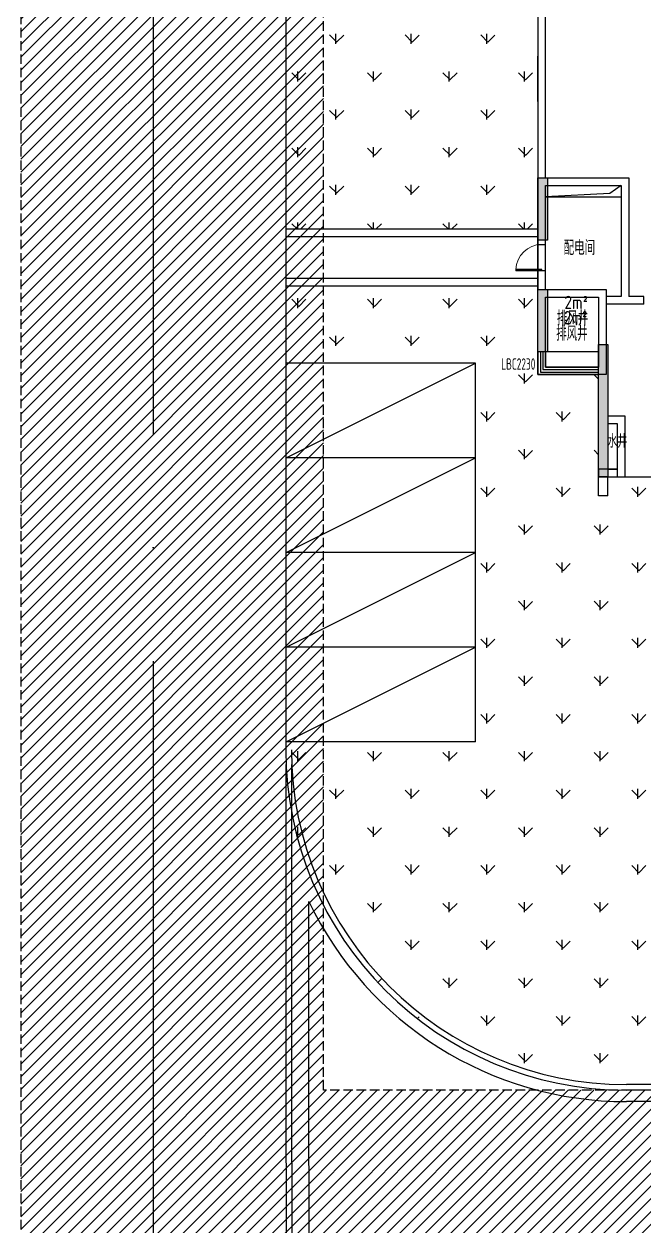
# Model space of a CAD drawing. Header units: millimetres. Extents: x 36720183 to 38160956, y 58934012 to 60388477.
# Drawn here: x 37601672 to 37618049, y 59344569 to 59376333 of the extents above; entities that cross this region are included whole.
import ezdxf

# ---------------------------------------------------------------- set-up
doc = ezdxf.new("R2010")
doc.units = ezdxf.units.MM
doc.header["$LTSCALE"] = 1000
doc.header["$MEASUREMENT"] = 0
doc.linetypes.add('ACAD_ISO04W100', pattern=[30, 24, -3, 0, -3])
doc.linetypes.add('DASH', pattern=[0.35, 0.25, -0.1])
for name, color, linetype in [('@ 绿化', 8, 'Continuous'), ('@YL', 2, 'Continuous'), ('@扑救面填充', 8, 'Continuous'), ('C_Wall', 6, 'Continuous'), ('CURTWALL', 4, 'Continuous'), ('DL_道路中线_支路网_', 4, 'ACAD_ISO04W100'), ('DL_道路红线_支路网_', 1, 'Continuous'), ('j-建筑提资说明', 5, 'Continuous'), ('PUB_TEXT', 7, 'Continuous'), ('TEXT', 1, 'Continuous'), ('WALL', 4, 'Continuous'), ('WINDOW', 2, 'Continuous'), ('WINDOW_TEXT', 3, 'Continuous'), ('扑救面', 2, 'Continuous'), ('裙楼挑廊', 7, 'Continuous'), ('车位', 40, 'Continuous'), ('首层轮廓', 6, 'Continuous')]:
    doc.layers.add(name, color=color, linetype=linetype)
doc.styles.get("Standard").update_dxf_attribs({"font": 'gbenor.shx', "bigfont": 'gbcbig.shx'})
pattern_1 = [(90, (0, 0), (-997.795475, 997.795475), [264.58066, -1731.01015]), (45, (0, 0), (-997.796155, 997.796155), [264.58066, -1146.51615]), (135, (0, 0), (-997.796155, -997.796155), [264.58066, -1146.51615])]

# ---------------------------------------------------------------- blocks, each defined once
blk = doc.blocks.new('车位')
at = {"layer": '车位'}
for p, q in [((2126015, 462726), (2126015, 465226)), ((2131015, 465226), (2126015, 465226)), ((2131015, 462726), (2131015, 465226)), ((2131015, 462726), (2126015, 462726))]:
    blk.add_line(p, q, dxfattribs=at)
blk.add_lwpolyline([(2126015, 462726), (2131015, 465226)], dxfattribs=at)
blk = doc.blocks.new('gj1-0107')
at = {"layer": 'WALL', "color": 2}
for points in [[(42977967, 57656649), (42979767, 57656649), (42979767, 57654399), (42977967, 57654399)], [(42978167, 57656449), (42979567, 57656449), (42979567, 57654599), (42978167, 57654599)], [(42978167, 57656449), (42979567, 57656449), (42979567, 57654599), (42978167, 57654599)]]:
    blk.add_lwpolyline(points, close=True, dxfattribs=at)
at = {"layer": 'j-建筑提资说明', "color": 2, "insert": (42978665, 57656483), "char_height": 350, "width": 661.79, "attachment_point": 1}
blk.add_mtext('2m²', dxfattribs=at)
at = {"layer": 'PUB_TEXT', "color": 2}
blk.add_text('排风井', height=385.8, dxfattribs=at).set_placement((42978463, 57655697))
blk = doc.blocks.new('$DorLib2D$00000001')
for p, q in [((0.45, 0.975), (0.5, 0.975)), ((0.45, 0), (0.45, 0.975)), ((0.5, 0), (0.5, 0.975)), ((0.5, 0), (0.45, 0))]:
    blk.add_line(p, q)
at = {"lineweight": 13}
blk.add_arc((0.475, 0), 0.975, 91.4693, 180, dxfattribs=at)
blk = doc.blocks.new('D7D8scpm')
at = {"layer": 'C_Wall'}
h = blk.add_hatch(color=6, dxfattribs=at)
h.dxf.hatch_style = 1
h.paths.add_polyline_path([(412271.5, -170494.8), (412271.5, -170294.8), (412021.5, -170294.8), (412021.5, -171944.8), (412271.5, -171944.8)])
h.paths.add_polyline_path([(412021.5, -174894.8), (412271.5, -174894.8), (412271.5, -174694.8), (412271.5, -173244.8), (412021.5, -173244.8)])
h.paths.add_polyline_path([(413621.5, -178194.8), (413871.5, -178194.8), (413871.5, -174694.8), (413621.5, -174694.8)])
h.paths.add_polyline_path([(416821.5, -178194.8), (416821.5, -177294.8), (416571.5, -177294.8), (416571.5, -177944.8), (415821.5, -177944.8), (415821.5, -178194.8)])
h.paths.add_polyline_path([(416371.5, -181994.8), (416371.5, -181794.8), (416121.5, -181794.8), (416121.5, -183994.8), (416371.5, -183994.8)])
h.paths.add_polyline_path([(417321.5, -187794.8), (417571.5, -187794.8), (417571.5, -184594.8), (417321.5, -184594.8)])
h.paths.add_polyline_path([(421172, -188494.8), (421172, -188244.8), (419471.6, -188244.8), (419471.6, -188494.8), (419621.6, -188494.8), (419621.6, -188494.8)])
h.paths.add_polyline_path([(428971.6, -188494.8), (428971.6, -188244.8), (427271.1, -188244.8), (427271.1, -188494.8), (427421.1, -188494.8), (427421.1, -188494.8)])
h.paths.add_polyline_path([(430871.6, -187794.8), (431121.6, -187794.8), (431121.6, -187694.8), (431121.6, -184594.8), (430871.6, -184594.8)])
h.paths.add_polyline_path([(432071.5, -183994.8), (432321.5, -183994.8), (432321.5, -181794.8), (432071.5, -181794.8), (432071.5, -181994.8)])
h.paths.add_polyline_path([(433521.5, -179394.8), (433521.5, -179144.8), (433321.5, -179144.8), (431871.5, -179144.8), (431871.5, -179394.8)])
h.paths.add_polyline_path([(428821.5, -179144.8), (428821.5, -179394.8), (430471.5, -179394.8), (430471.5, -179144.8), (430271.5, -179144.8)])
h.paths.add_polyline_path([(429421.5, -181094.8), (429421.5, -180844.8), (427621.5, -180844.8), (427621.5, -181094.8)])
h.paths.add_polyline_path([(420571.5, -179144.8), (420571.5, -179394.8), (422221.5, -179394.8), (422221.5, -179144.8), (422021.5, -179144.8)])
h.paths.add_polyline_path([(418221.5, -179144.8), (418221.5, -179394.8), (419871.5, -179394.8), (419871.5, -179144.8), (419671.5, -179144.8)])
h.paths.add_polyline_path([(419021.5, -180844.8), (419021.5, -181094.8), (420821.5, -181094.8), (420821.5, -180844.8)])
h.paths.add_polyline_path([(422221.5, -176444.8), (421971.5, -176444.8), (421971.5, -177794.8), (422474, -177794.8), (422474, -177544.8), (422221.5, -177544.8)])
h.paths.add_polyline_path([(422221.5, -171194.8), (424221.5, -171194.8), (424221.5, -171944.8), (424421.5, -171944.8), (424421.8, -170994.8), (422221.5, -170994.8), (422221.5, -170294.8), (421971.5, -170294.8), (421971.5, -173994.8), (422221.5, -173994.8)])
h.paths.add_polyline_path([(418921.5, -170544.8), (418921.5, -170294.8), (417321.5, -170294.8), (417121.5, -170294.8), (417121.5, -170544.8)])
h.paths.add_polyline_path([(426421.8, -171194.8), (426871.8, -171194.8), (426871.8, -170994.8), (426221.8, -170994.8), (426221.8, -172644.8), (426421.8, -172644.8)])
h.paths.add_polyline_path([(432221.5, -169894.8), (432221.5, -170144.8), (433521.5, -170144.8), (433521.5, -169444.8), (433271.5, -169444.8), (433271.5, -169894.8)])
h.paths.add_polyline_path([(436771.5, -168444.8), (436521.5, -168444.8), (436521.5, -170144.8), (436771.5, -170144.8)])
h.paths.add_polyline_path([(440271.5, -170094.8), (440521.5, -170094.8), (440521.5, -168444.8), (440271.5, -168444.8), (440271.5, -168644.8)])
h.paths.add_polyline_path([(440271.5, -174344.8), (440271.5, -174544.8), (440521.5, -174544.8), (440521.5, -172744.8), (440271.5, -172744.8)])
h.paths.add_polyline_path([(438671.5, -177194.8), (438671.5, -177394.8), (438921.5, -177394.8), (438921.5, -174344.8), (438671.5, -174344.8)])
h.paths.add_polyline_path([(433521.5, -177444.8), (433701.9, -177444.8), (433701.9, -177194.8), (433521.5, -177194.8), (433521.5, -176594.8), (433271.5, -176594.8), (433271.5, -177794.8), (433521.5, -177794.8)])
h.paths.add_polyline_path([(428821.5, -177544.8), (428566.9, -177544.8), (428566.9, -177794.8), (429071.5, -177794.8), (429071.5, -176244.8), (428821.5, -176244.8)])
h.paths.add_polyline_path([(428821.5, -170494.8), (429071.5, -170494.8), (429071.5, -170144.8), (429521.5, -170144.8), (429521.5, -169894.8), (428821.5, -169894.8)])
h.paths.add_polyline_path([(429071.5, -170994.8), (428371.5, -170994.8), (428371.5, -171194.8), (428821.5, -171194.8), (428821.5, -172444.8), (429071.5, -172444.8)])
at = {"layer": 'C_Wall', "color": 6}
for points in [[(412271.5, -170294.8), (412271.5, -170494.8), (412271.5, -170494.8), (412271.5, -171944.8), (412021.5, -171944.8), (412021.5, -170294.8)], [(412271.5, -174894.8), (412021.5, -174894.8), (412021.5, -173244.8), (412271.5, -173244.8), (412271.5, -174694.8), (412271.5, -174694.8)], [(413621.5, -174694.8), (413871.5, -174694.8), (413871.5, -178194.8), (413621.5, -178194.8)]]:
    blk.add_lwpolyline(points, close=True, dxfattribs=at)
at = {"layer": 'CURTWALL', "color": 6}
for p, q in [((412021.6, -161420), (412021.6, -170294.8)), ((412221.6, -170294.8), (412221.6, -161620)), ((414121.5, -177994.8), (413621.5, -177994.8)), ((413621.5, -177994.8), (413621.5, -178194.8)), ((414121.5, -178194.8), (414121.5, -177994.8)), ((413621.5, -178194.8), (414121.5, -178194.8))]:
    blk.add_line(p, q, dxfattribs=at)
at = {"layer": 'TEXT', "color": 6}
blk.add_line((412221.5, -174894.8), (412021.5, -174894.8), dxfattribs=at)
at = {"layer": 'WALL', "color": 6}
for p, q in [((412021.6, -170294.8), (412121.6, -170294.8)), ((412021.6, -170294.8), (412021.6, -170494.8)), ((412021.6, -170294.8), (412121.6, -170294.8)), ((412021.6, -170294.8), (412021.6, -170494.8)), ((412021.6, -170494.8), (412021.6, -172053.3)), ((412021.6, -170494.8), (412021.6, -170494.8)), ((412121.6, -170294.8), (414421.6, -170294.7)), ((412221.6, -170494.8), (414221.6, -170494.7)), ((412221.6, -172053.3), (412221.6, -170494.8)), ((414221.6, -170494.7), (414221.6, -173432.9)), ((414421.6, -170294.7), (414421.6, -173432.9)), ((412221.6, -170794.7), (414221.6, -170794.7)), ((412021.6, -172053.3), (412221.6, -172053.3)), ((412221.6, -172753.3), (412021.6, -172753.3)), ((412021.6, -172753.3), (412021.6, -173244.8)), ((412221.6, -173244.8), (412221.6, -172753.3)), ((414221.6, -173432.9), (413820.4, -173432.9)), ((414321.6, -173632.9), (413820.4, -173632.9)), ((414821.5, -173632.9), (414321.6, -173632.9)), ((414821.5, -173432.9), (414421.6, -173432.9)), ((414821.5, -173632.9), (414821.5, -173432.9)), ((413621.5, -178694.8), (413621.9, -178194.8)), ((413871.5, -178694.8), (413871.5, -178194.8)), ((413871.5, -178694.8), (413621.5, -178694.8))]:
    blk.add_line(p, q, dxfattribs=at)
for points in [[(414221.6, -170494.7), (413916.2, -170706.4), (412221.4, -170794.7)], [(412021.5, -174894.8), (412021.5, -173244.8), (413821.5, -173244.8), (413821.5, -175494.7), (413621.5, -175494.7)], [(413871.5, -178194.8), (414321.5, -178194.8), (414321.5, -176594.8), (413871.5, -176594.8)], [(413871.5, -177994.8), (414121.5, -177994.8), (414121.5, -176794.8), (413871.5, -176794.8)]]:
    blk.add_lwpolyline(points, dxfattribs=at)
blk.add_lwpolyline([(412221.5, -173444.8), (413621.5, -173444.8), (413621.5, -175294.7), (412221.5, -175294.7)], close=True, dxfattribs=at)
blk.add_lwpolyline([(412221.5, -173444.8), (413621.5, -173444.8), (413621.5, -175294.7), (412221.5, -175294.7)], close=True, dxfattribs=at)
at = {"layer": 'WINDOW', "color": 6}
for points in [[(412021.5, -174894.8), (412021.5, -175494.7), (413621.5, -175494.6)], [(412088.1, -174894.8), (412088.1, -175428.1), (413621.5, -175428)], [(412154.8, -174894.8), (412154.8, -175361.4), (413621.5, -175361.3)], [(412221.5, -174894.8), (412221.5, -175294.7), (413621.5, -175294.6)]]:
    blk.add_lwpolyline(points, dxfattribs=at)
at = {"layer": '首层轮廓', "color": 6}
for p, q in [((412021.5, -174894.8), (412021.5, -170294.8)), ((413621.5, -174894.8), (412021.5, -174894.8)), ((413621.5, -178194.8), (413621.5, -174894.8)), ((413621.5, -178194.8), (413621.5, -174894.8))]:
    blk.add_line(p, q, dxfattribs=at)
blk.add_lwpolyline([(413871.5, -178194.8), (416571.5, -178194.8), (416571.5, -179394.8)], dxfattribs=at)
at = {"layer": 'WINDOW', "color": 6, "xscale": -700, "yscale": 700, "zscale": 700, "rotation": 90}
blk.add_blockref('$DorLib2D$00000001', (412121.6, -172403.3), dxfattribs=at)
at = {"layer": 'j-建筑提资说明', "color": 6, "insert": (412703.6, -173813.9), "char_height": 350, "width": 661.792, "attachment_point": 1}
blk.add_mtext('2m²', dxfattribs=at)
at = {"layer": 'PUB_TEXT', "color": 6}
for s, p in [('配电间', (412700.3, -172333.7)), ('排风井', (412501.7, -174600.5))]:
    blk.add_text(s, height=385.82, dxfattribs=at).set_placement(p)
at = {"layer": 'TEXT', "color": 6}
blk.add_text('水井', height=350, dxfattribs=at).set_placement((413855.2, -177426.5))
at = {"layer": 'WINDOW_TEXT', "color": 6, "width": 0.7}
blk.add_text('LBC2230', height=300, dxfattribs=at).set_placement((411051.1, -175364.2))

msp = doc.modelspace()

# ---------------------------------------------------------------- hatches: boundary and pattern name
at = {"layer": '@ 绿化', "linetype": 'Continuous'}
h = msp.add_hatch(dxfattribs=at)
h.set_pattern_fill('GRASS', color=256, scale=500, style=0)
h.set_pattern_definition(pattern_1)
edge = h.paths.add_edge_path()
edge.add_line((37615248, 59370908), (37608587, 59370908))
edge.add_line((37608587, 59370908), (37608587, 59383544))
edge.add_arc((37613620, 59301273), 82425, 88.8678, 93.50073, ccw=False)
edge.add_line((37615249, 59383682), (37615248, 59370908))
h = msp.add_hatch(dxfattribs=at)
h.set_pattern_fill('GRASS', color=256, scale=500, style=0)
h.set_pattern_definition(pattern_1)
h.paths.add_polyline_path([(37608587, 59369408), (37613597, 59369408), (37613597, 59367366), (37608587, 59367366)])
h = msp.add_hatch(dxfattribs=at)
h.set_pattern_fill('GRASS', color=256, scale=500, style=0)
h.set_pattern_definition(pattern_1)
edge = h.paths.add_edge_path()
edge.add_line((37613596, 59369408), (37615248, 59369408))
edge.add_line((37615248, 59369408), (37615248, 59367067))
edge.add_line((37615248, 59367067), (37616849, 59367067))
edge.add_line((37616849, 59367067), (37616849, 59364367))
edge.add_line((37616849, 59364367), (37619049, 59364367))
edge.add_line((37619049, 59364367), (37619799, 59364367))
edge.add_line((37619799, 59364367), (37619799, 59363067))
edge.add_line((37619799, 59363067), (37622149, 59363067))
edge.add_line((37622149, 59363067), (37622149, 59360867))
edge.add_line((37622149, 59360867), (37619249, 59360867))
edge.add_line((37619249, 59360867), (37619349, 59360167))
edge.add_line((37619349, 59360167), (37618849, 59360167))
edge.add_line((37618849, 59360167), (37618849, 59357267))
edge.add_line((37618849, 59357267), (37620449, 59357267))
edge.add_line((37620449, 59357267), (37620449, 59352367))
edge.add_line((37620449, 59352367), (37623849, 59352367))
edge.add_line((37623849, 59352367), (37623849, 59348306))
edge.add_line((37623849, 59348306), (37617587, 59348156))
edge.add_arc((37617587, 59357156), 9000, 182.5019, 270, ccw=False)
edge.add_line((37608596, 59356763), (37608596, 59357367))
edge.add_line((37608596, 59357367), (37613596, 59357366))
edge.add_line((37613596, 59357366), (37613596, 59369408))
edge.add_line((37613596, 59369408), (37615248, 59369408))
at = {"layer": '@扑救面填充'}
h = msp.add_hatch(dxfattribs=at)
h.set_pattern_fill('ANSI31', color=256, scale=150)
h.set_pattern_definition([(45, (0, 0), (-168.3798023, 168.3798023), [])])
edge = h.paths.add_edge_path()
edge.add_line((37601587, 59340166), (37662165, 59340173))
edge.add_line((37662165, 59340173), (37662159, 59348156))
edge.add_line((37662159, 59348156), (37609587, 59348156))
edge.add_line((37609587, 59348156), (37609587, 59381129))
edge.add_line((37609587, 59381129), (37601587, 59381129))
edge.add_line((37601587, 59381129), (37601587, 59340166))
edge.add_line((37601587, 59340166), (37662165, 59340173))

# ---------------------------------------------------------------- linework, layer by layer
at = {"layer": '@YL'}
msp.add_line((37640065, 59348156, 0), (37617587, 59348156, 0), dxfattribs=at)
at = {"layer": '@YL', "color": 8}
msp.add_line((37640065, 59347856, 0), (37617587, 59347856, 0), dxfattribs=at)
at = {"layer": '@YL'}
for points in [[(37615249, 59374287), (37615249, 59375487)], [(37615249, 59374128), (37615248, 59369317)], [(37615248, 59370908), (37608607, 59370908)], [(37615449, 59369808), (37615449, 59370508)], [(37615248, 59369408), (37608587, 59369408)], [(37616849, 59364367), (37619049, 59364367)], [(37616849, 59364367), (37619049, 59364367)]]:
    msp.add_lwpolyline(points, dxfattribs=at)
at = {"layer": '@YL', "color": 8}
for points in [[(37615248, 59370708), (37608587, 59370708)], [(37615248, 59369608), (37608587, 59369608)]]:
    msp.add_lwpolyline(points, dxfattribs=at)
at = {"layer": '@YL', "color": 8, "elevation": 0}
msp.add_lwpolyline([(37609203, 59339179), (37609197, 59353143)], dxfattribs=at)
at = {"layer": '@YL'}
msp.add_arc((37617587, 59357156, 0), 9000, 180, 270, dxfattribs=at)
at = {"layer": '@YL', "color": 8}
msp.add_arc((37617587, 59357156, 0), 9300, 205.5575, 270, dxfattribs=at)
at = {"layer": 'DL_道路中线_支路网_', "color": 8}
msp.add_line((37605072, 59449495), (37605087, 59333216, 0), dxfattribs=at)
at = {"layer": 'DL_道路红线_支路网_', "color": 4}
msp.add_line((37608587, 59389804, 0), (37608587, 59357156, 0), dxfattribs=at)
at = {"layer": 'DL_道路红线_支路网_', "color": 8}
msp.add_line((37640065, 59348306, 0), (37617587, 59348306, 0), dxfattribs=at)
at = {"layer": 'DL_道路红线_支路网_', "color": 4, "elevation": 0}
msp.add_lwpolyline([(37608604, 59335704), (37608596, 59356763)], dxfattribs=at)
at = {"layer": 'DL_道路红线_支路网_', "color": 8, "elevation": 0}
msp.add_lwpolyline([(37608754, 59335704), (37608746, 59356763)], dxfattribs=at)
at = {"layer": 'DL_道路红线_支路网_', "color": 8}
msp.add_arc((37617587, 59357156, 0), 8850, 180, 270, dxfattribs=at)
at = {"layer": '扑救面', "color": 8, "linetype": 'DASH', "elevation": 0}
msp.add_lwpolyline([(37601587, 59340166), (37662165, 59340173), (37662159, 59348156), (37609587, 59348156), (37609587, 59381129), (37601587, 59381129), (37601587, 59340166), (37662165, 59340173)], dxfattribs=at)

# ---------------------------------------------------------------- block references
msp.add_blockref('D7D8scpm', (37203227, 59542562))
at = {"layer": '裙楼挑廊', "color": 0}
msp.add_blockref('gj1-0107', (-5362719, 1712668), dxfattribs=at)
at = {"layer": '车位', "rotation": 359.9943960965815}
for p in [(35482536, 58902349), (35482535, 58899849), (35482535, 58897349), (35482535, 58894849)]:
    msp.add_blockref('车位', p, dxfattribs=at)

doc.saveas('drawing.dxf')
